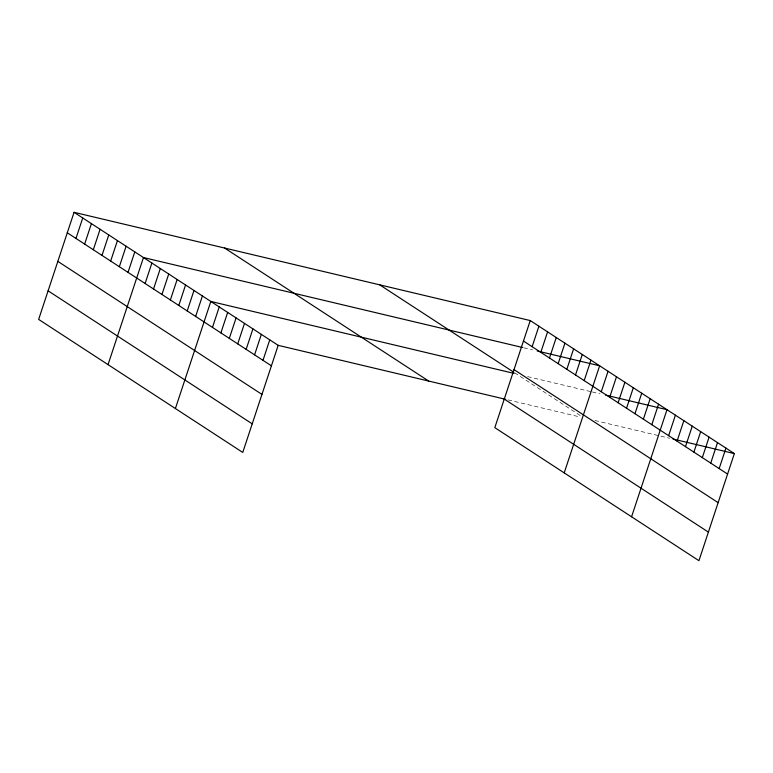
<?xml version="1.0" encoding="UTF-8"?>
<svg xmlns="http://www.w3.org/2000/svg" width="773" height="773" viewBox="0 0 773 773"><rect width="100%" height="100%" fill="white"/><g stroke="black" fill="none" stroke-linecap="round" stroke-linejoin="round"><path stroke-width="0.58" stroke-dasharray="3.87 2.9" d="M523.804 347.802L532.732 349.918M527.611 376.615L591.171 391.698M592.282 391.969L600.09 393.815M507.987 399.883L580.368 417.053M594.968 420.522L669.679 438.252M514.586 372.75L581.943 416.657"/><path stroke-width="1.16" d="M74.063 212.314L38.65 319.404L242.761 452.437L278.183 345.347L74.063 212.314L530.239 320.563L734.35 453.596L698.937 560.686L494.817 427.653L530.239 320.563M75.967 238.442L82.74 217.967M84.644 244.104L91.417 223.619M93.32 249.756L100.094 229.272M101.997 255.409L108.771 234.934M110.665 261.061L117.438 240.587M119.342 266.714L126.115 246.239M128.018 272.367L134.792 251.892M108.046 364.634L143.469 257.544L522.693 347.531M145.111 283.507L151.885 263.033M153.537 288.996L160.301 268.521M161.953 294.484L168.727 274.009M170.369 299.972L177.143 279.497M178.795 305.461L185.568 284.986M187.211 310.949L193.984 290.474M195.637 316.437L202.4 295.962M175.403 408.54L210.826 301.451L514.161 373.427M212.469 327.414L219.242 306.939M220.894 332.902L227.668 312.427M229.31 338.39L236.084 317.916M237.726 343.879L244.5 323.394M246.152 349.367L252.926 328.883M254.568 354.855L261.342 334.371M262.994 360.334L269.758 339.859M532.133 346.691L538.907 326.216M540.81 352.343L547.584 331.868M549.487 357.996L556.26 337.521M558.164 363.648L564.937 343.173M566.841 369.31L573.614 348.826M575.508 374.963L582.282 354.488M584.185 380.616L590.959 360.141M564.213 472.883L599.635 365.793L537.187 350.971M601.278 391.756L608.051 371.282M609.704 397.245L616.477 376.77M618.12 402.733L624.893 382.258M626.545 408.221L633.309 387.746M634.962 413.71L641.735 393.225M643.378 419.198L650.151 398.713M651.803 424.686L658.577 404.202M631.58 516.779L666.993 409.69L605.665 395.138M668.635 435.653L675.409 415.178M677.061 441.141L683.834 420.667M685.477 446.63L692.25 426.155M693.903 452.118L700.667 431.643M702.319 457.606L709.092 437.132M710.735 463.095L717.508 442.62M719.161 468.583L725.934 448.108M278.183 345.347L505.687 399.332M673.022 439.045L734.35 453.596M523.466 341.038L727.577 474.071M514.006 369.62L718.127 502.653M379.698 284.841L513.649 372.142M504.267 399.071L708.387 532.104M224.605 248.036L428.715 381.07M67.299 232.789L271.41 365.822M57.84 261.371L261.96 394.414M48.1 290.822L252.22 423.855"/></g></svg>
